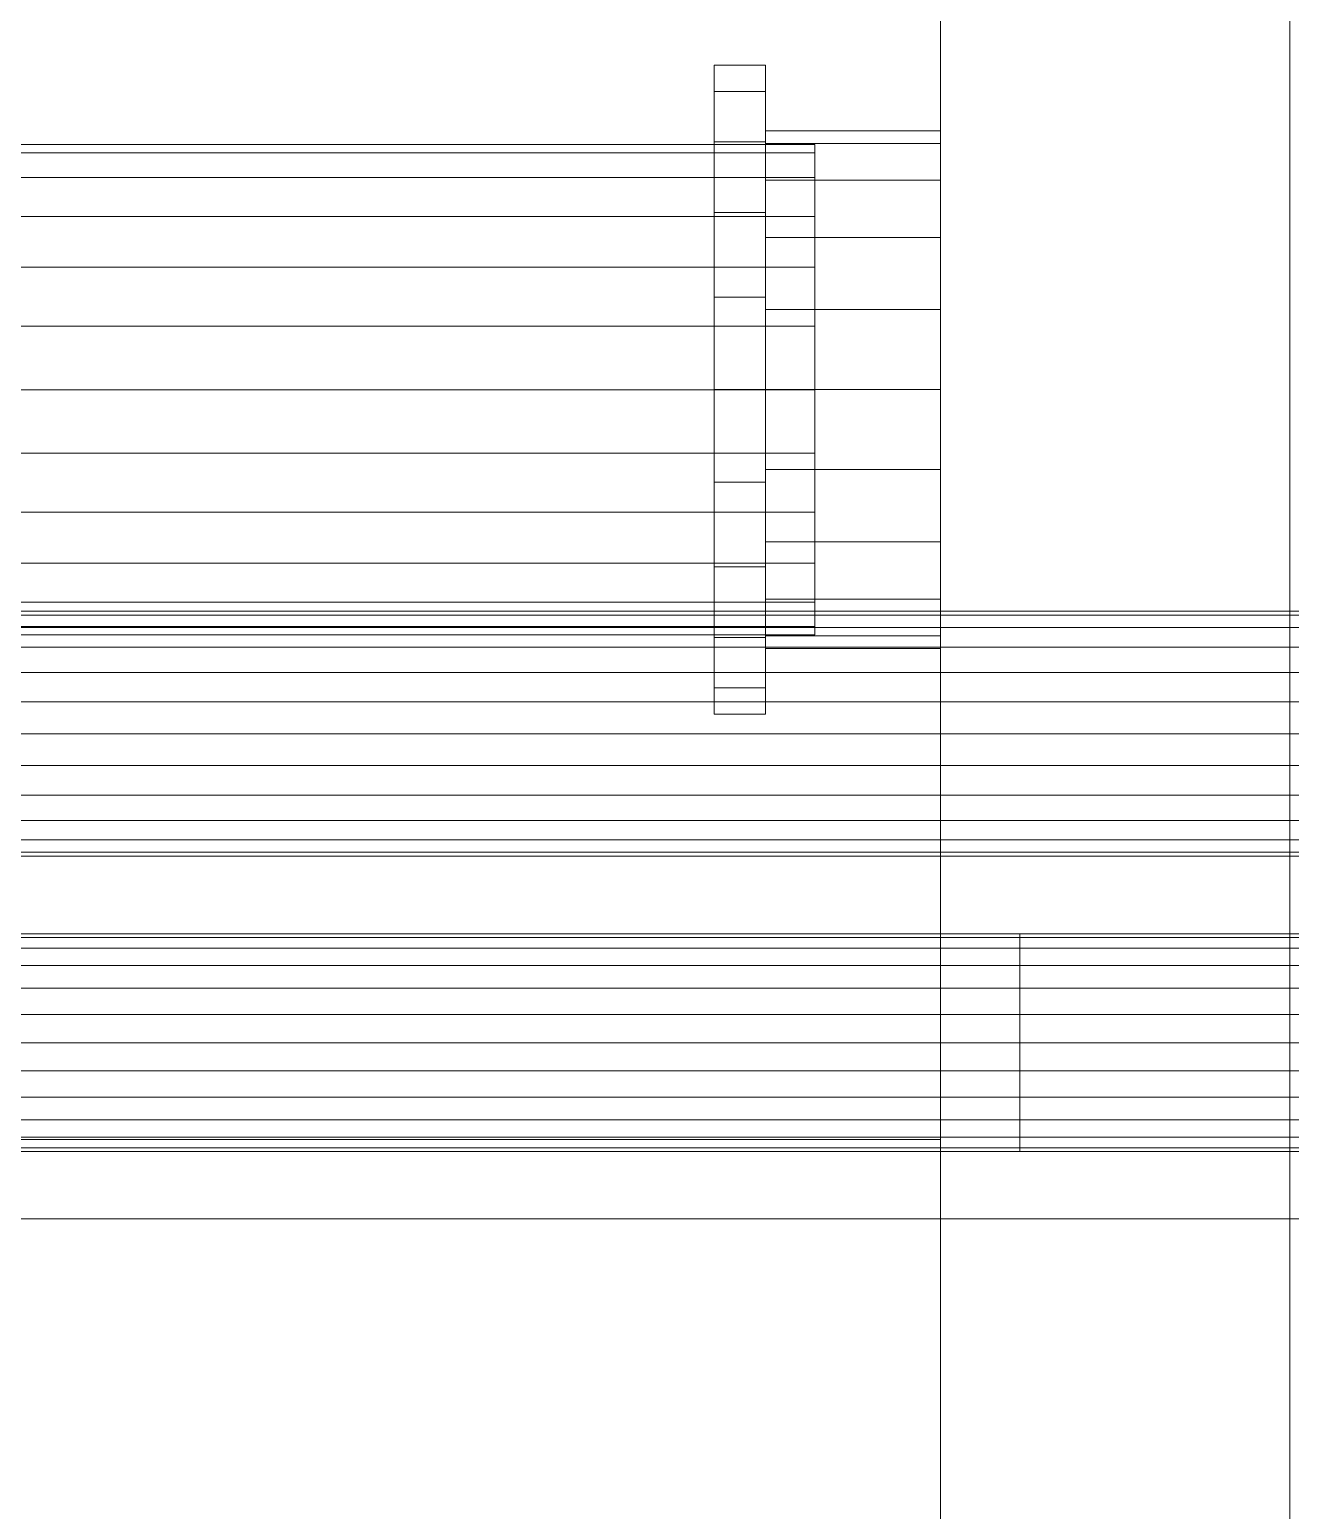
# Model space of a CAD drawing. Header units: metres. Extents: x -150801 to 1016817, y -66838 to 268038.
# Drawn here: x -106625 to -106037, y 200823 to 201513 of the extents above; entities that cross this region are included whole.
import ezdxf

# ---------------------------------------------------------------- set-up
doc = ezdxf.new("R2010")
doc.units = ezdxf.units.M
for name, color, linetype, lineweight in [('A-FLOR', 192, 'Continuous', 9), ('A-GENM', 13, 'Continuous', 9), ('E-ELEC-EQPM', 1, 'Continuous', 9)]:
    doc.layers.add(name, color=color, linetype=linetype, lineweight=lineweight)

# ---------------------------------------------------------------- blocks, each defined once
blk = doc.blocks.new('3512C 1500 kW Tier 2 - 3512C 1500 kW Tier 2-363337-_3D_')
at = {"layer": 'A-GENM'}
blk.add_line((349.65, 1330.92, 2395.12), (349.65, 1790.07, 2395.12), dxfattribs=at)
at = {"layer": 'E-ELEC-EQPM'}
mesh = blk.add_polyface(dxfattribs=at)
corners = [(1063.75, 2193.51, 365.65), (1063.75, 1330.92, 365.65), (-1063.7, 1330.92, 365.65), (-1063.7, 2193.51, 365.65)]
mesh.append_faces([[corners[k] for k in face] for face in [(0, 1, 2, 3)]])
mesh = blk.add_polyface(dxfattribs=at)
corners = [(386.56, -3462.73, 304.8), (589.76, -3462.73, 304.8), (589.76, 2156.89, 304.8), (386.56, 2156.89, 304.8)]
mesh.append_faces([[corners[k] for k in face] for face in [(3, 0, 1, 2)]])
mesh = blk.add_polyface(dxfattribs=at)
corners = [(386.56, -3462.73), (386.56, -3462.73, 304.8), (386.56, 2156.89, 304.8), (386.56, 2156.89)]
mesh.append_faces([[corners[k] for k in face] for face in [(3, 0, 1, 2)]])
mesh = blk.add_polyface(dxfattribs=at)
corners = [(589.76, -3462.73), (386.56, -3462.73), (386.56, 2156.89), (589.76, 2156.89)]
mesh.append_faces([[corners[k] for k in face] for face in [(3, 0, 1, 2)]])
mesh = blk.add_polyface(dxfattribs=at)
corners = [(1063.75, 1330.92, 2395.12), (1063.75, 1992.26, 2395.12), (-1063.7, 1992.26, 2395.12), (-1063.7, 1330.92, 2395.12)]
mesh.append_faces([[corners[k] for k in face] for face in [(3, 0, 1, 2)]])
mesh = blk.add_polyface(dxfattribs=at)
corners = [(217.53, 896.4, 262.02), (215.58, 896.4, 247.22), (209.87, 896.4, 233.44), (200.79, 896.4, 221.6), (188.95, 896.4, 212.52), (175.17, 896.4, 206.81), (160.38, 896.4, 204.87), (145.58, 896.4, 206.81), (131.8, 896.4, 212.52), (119.96, 896.4, 221.6), (110.88, 896.4, 233.44), (105.17, 896.4, 247.22), (103.23, 896.4, 262.02), (103.23, 1993.98, 262.02), (105.17, 1993.98, 247.22), (110.88, 1993.98, 233.44), (119.96, 1993.98, 221.6), (131.8, 1993.98, 212.52), (145.58, 1993.98, 206.81), (160.38, 1993.98, 204.87), (175.17, 1993.98, 206.81), (188.95, 1993.98, 212.52), (200.79, 1993.98, 221.6), (209.87, 1993.98, 233.44), (215.58, 1993.98, 247.22), (217.53, 1993.98, 262.02)]
mesh.append_faces([[corners[k] for k in face] for face in [(14, 15, 10, 11), (16, 17, 8, 9), (15, 16, 9, 10), (17, 18, 7, 8), (6, 7, 18, 19), (20, 21, 4, 5), (21, 22, 3, 4), (23, 24, 1, 2), (22, 23, 2, 3), (19, 20, 5, 6)]], dxfattribs={"vtx1": -1, "vtx3": -1})
mesh.append_faces([[corners[k] for k in face] for face in [(12, 13, 14, 11)]], dxfattribs={"vtx2": -1})
mesh.append_faces([[corners[k] for k in face] for face in [(24, 25, 0, 1)]], dxfattribs={"vtx3": -1})
mesh = blk.add_polyface(dxfattribs=at)
corners = [(103.23, 896.4, 262.02), (105.17, 896.4, 276.81), (110.88, 896.4, 290.59), (119.96, 896.4, 302.43), (131.8, 896.4, 311.51), (145.58, 896.4, 317.22), (160.38, 896.4, 319.17), (175.17, 896.4, 317.22), (188.95, 896.4, 311.51), (200.79, 896.4, 302.43), (209.87, 896.4, 290.59), (215.58, 896.4, 276.81), (217.53, 896.4, 262.02), (217.53, 1993.98, 262.02), (215.58, 1993.98, 276.81), (209.87, 1993.98, 290.59), (200.79, 1993.98, 302.43), (188.95, 1993.98, 311.51), (175.17, 1993.98, 317.22), (160.38, 1993.98, 319.17), (145.58, 1993.98, 317.22), (131.8, 1993.98, 311.51), (119.96, 1993.98, 302.43), (110.88, 1993.98, 290.59), (105.17, 1993.98, 276.81), (103.23, 1993.98, 262.02)]
mesh.append_faces([[corners[k] for k in face] for face in [(13, 14, 11, 12)]], dxfattribs={"vtx1": -1})
mesh.append_faces([[corners[k] for k in face] for face in [(14, 15, 10, 11), (16, 17, 8, 9), (15, 16, 9, 10), (17, 18, 7, 8), (6, 7, 18, 19), (20, 21, 4, 5), (21, 22, 3, 4), (23, 24, 1, 2), (22, 23, 2, 3), (19, 20, 5, 6)]], dxfattribs={"vtx1": -1, "vtx3": -1})
mesh.append_faces([[corners[k] for k in face] for face in [(24, 25, 0, 1)]], dxfattribs={"vtx3": -1})
mesh = blk.add_polyface(dxfattribs=at)
corners = [(253.63, 1827.01, 2538.41), (255.37, 1827.01, 2551.56), (260.44, 1827.01, 2563.81), (268.51, 1827.01, 2574.33), (279.03, 1827.01, 2582.41), (291.29, 1827.01, 2587.48), (304.43, 1827.01, 2589.21), (317.58, 1827.01, 2587.48), (329.83, 1827.01, 2582.41), (340.36, 1827.01, 2574.33), (348.43, 1827.01, 2563.81), (353.5, 1827.01, 2551.56), (355.23, 1827.01, 2538.41), (355.23, 1992.26, 2538.41), (353.5, 1992.26, 2551.56), (348.43, 1992.26, 2563.81), (340.36, 1992.26, 2574.33), (329.83, 1992.26, 2582.41), (317.58, 1992.26, 2587.48), (304.43, 1992.26, 2589.21), (291.29, 1992.26, 2587.48), (279.03, 1992.26, 2582.41), (268.51, 1992.26, 2574.33), (260.44, 1992.26, 2563.81), (255.37, 1992.26, 2551.56), (253.63, 1992.26, 2538.41)]
mesh.append_faces([[corners[k] for k in face] for face in [(13, 14, 11, 12)]], dxfattribs={"vtx1": -1})
mesh.append_faces([[corners[k] for k in face] for face in [(14, 15, 10, 11), (16, 17, 8, 9), (15, 16, 9, 10), (17, 18, 7, 8), (6, 7, 18, 19), (20, 21, 4, 5), (21, 22, 3, 4), (23, 24, 1, 2), (22, 23, 2, 3), (19, 20, 5, 6)]], dxfattribs={"vtx1": -1, "vtx3": -1})
mesh.append_faces([[corners[k] for k in face] for face in [(24, 25, 0, 1)]], dxfattribs={"vtx3": -1})
mesh = blk.add_polyface(dxfattribs=at)
corners = [(355.23, 1827.01, 2538.41), (353.5, 1827.01, 2525.26), (348.43, 1827.01, 2513.01), (340.36, 1827.01, 2502.49), (329.83, 1827.01, 2494.42), (317.58, 1827.01, 2489.34), (304.43, 1827.01, 2487.61), (291.29, 1827.01, 2489.34), (279.03, 1827.01, 2494.42), (268.51, 1827.01, 2502.49), (260.44, 1827.01, 2513.01), (255.37, 1827.01, 2525.26), (253.63, 1827.01, 2538.41), (253.63, 1992.26, 2538.41), (255.37, 1992.26, 2525.26), (260.44, 1992.26, 2513.01), (268.51, 1992.26, 2502.49), (279.03, 1992.26, 2494.42), (291.29, 1992.26, 2489.34), (304.43, 1992.26, 2487.61), (317.58, 1992.26, 2489.34), (329.83, 1992.26, 2494.42), (340.36, 1992.26, 2502.49), (348.43, 1992.26, 2513.01), (353.5, 1992.26, 2525.26), (355.23, 1992.26, 2538.41)]
mesh.append_faces([[corners[k] for k in face] for face in [(13, 14, 11, 12)]], dxfattribs={"vtx1": -1})
mesh.append_faces([[corners[k] for k in face] for face in [(14, 15, 10, 11), (16, 17, 8, 9), (15, 16, 9, 10), (17, 18, 7, 8), (6, 7, 18, 19), (20, 21, 4, 5), (21, 22, 3, 4), (23, 24, 1, 2), (22, 23, 2, 3), (19, 20, 5, 6)]], dxfattribs={"vtx1": -1, "vtx3": -1})
mesh.append_faces([[corners[k] for k in face] for face in [(24, 25, 0, 1)]], dxfattribs={"vtx3": -1})
mesh = blk.add_polyface(dxfattribs=at)
corners = [(1063.75, 1952.94, 2395.12), (-1063.35, 1952.94, 2395.12), (-669.78, 1952.94, 2709.76), (670.54, 1952.94, 2709.76)]
mesh.append_faces([[corners[k] for k in face] for face in [(0, 1, 2, 3)]])
mesh = blk.add_polyface(dxfattribs=at)
corners = [(1063.75, 1790.07, 2395.12), (-1063.35, 1790.07, 2395.12), (-1063.35, 1952.94, 2395.12), (1063.75, 1952.94, 2395.12)]
mesh.append_faces([[corners[k] for k in face] for face in [(0, 1, 2, 3)]])
mesh = blk.add_polyface(dxfattribs=at)
corners = [(-669.78, 1790.07, 2709.76), (670.54, 1790.07, 2709.76), (670.54, 1952.94, 2709.76), (-669.78, 1952.94, 2709.76)]
mesh.append_faces([[corners[k] for k in face] for face in [(0, 1, 2, 3)]])
mesh = blk.add_polyface(dxfattribs=at)
corners = [(253.63, 882.1, 2538.41), (255.37, 882.1, 2551.56), (260.44, 882.1, 2563.81), (268.51, 882.1, 2574.33), (279.03, 882.1, 2582.41), (291.29, 882.1, 2587.48), (304.43, 882.1, 2589.21), (317.58, 882.1, 2587.48), (329.83, 882.1, 2582.41), (340.36, 882.1, 2574.33), (348.43, 882.1, 2563.81), (353.5, 882.1, 2551.56), (355.23, 882.1, 2538.41), (355.23, 1827.01, 2538.41), (353.5, 1827.01, 2551.56), (348.43, 1827.01, 2563.81), (340.36, 1827.01, 2574.33), (329.83, 1827.01, 2582.41), (317.58, 1827.01, 2587.48), (304.43, 1827.01, 2589.21), (291.29, 1827.01, 2587.48), (279.03, 1827.01, 2582.41), (268.51, 1827.01, 2574.33), (260.44, 1827.01, 2563.81), (255.37, 1827.01, 2551.56), (253.63, 1827.01, 2538.41)]
mesh.append_faces([[corners[k] for k in face] for face in [(13, 14, 11, 12)]], dxfattribs={"vtx1": -1})
mesh.append_faces([[corners[k] for k in face] for face in [(14, 15, 10, 11), (16, 17, 8, 9), (15, 16, 9, 10), (17, 18, 7, 8), (6, 7, 18, 19), (20, 21, 4, 5), (21, 22, 3, 4), (23, 24, 1, 2), (22, 23, 2, 3), (19, 20, 5, 6)]], dxfattribs={"vtx1": -1, "vtx3": -1})
mesh.append_faces([[corners[k] for k in face] for face in [(24, 25, 0, 1)]], dxfattribs={"vtx3": -1})
mesh = blk.add_polyface(dxfattribs=at)
corners = [(355.23, 882.1, 2538.41), (353.5, 882.1, 2525.26), (348.43, 882.1, 2513.01), (340.36, 882.1, 2502.49), (329.83, 882.1, 2494.42), (317.58, 882.1, 2489.34), (304.43, 882.1, 2487.61), (291.29, 882.1, 2489.34), (279.03, 882.1, 2494.42), (268.51, 882.1, 2502.49), (260.44, 882.1, 2513.01), (255.37, 882.1, 2525.26), (253.63, 882.1, 2538.41), (253.63, 1827.01, 2538.41), (255.37, 1827.01, 2525.26), (260.44, 1827.01, 2513.01), (268.51, 1827.01, 2502.49), (279.03, 1827.01, 2494.42), (291.29, 1827.01, 2489.34), (304.43, 1827.01, 2487.61), (317.58, 1827.01, 2489.34), (329.83, 1827.01, 2494.42), (340.36, 1827.01, 2502.49), (348.43, 1827.01, 2513.01), (353.5, 1827.01, 2525.26), (355.23, 1827.01, 2538.41)]
mesh.append_faces([[corners[k] for k in face] for face in [(13, 14, 11, 12)]], dxfattribs={"vtx1": -1})
mesh.append_faces([[corners[k] for k in face] for face in [(14, 15, 10, 11), (16, 17, 8, 9), (15, 16, 9, 10), (17, 18, 7, 8), (6, 7, 18, 19), (20, 21, 4, 5), (21, 22, 3, 4), (23, 24, 1, 2), (22, 23, 2, 3), (19, 20, 5, 6)]], dxfattribs={"vtx1": -1, "vtx3": -1})
mesh.append_faces([[corners[k] for k in face] for face in [(24, 25, 0, 1)]], dxfattribs={"vtx3": -1})
mesh = blk.add_polyface(dxfattribs=at)
corners = [(1063.75, 1790.07, 2395.12), (670.54, 1790.07, 2709.76), (-669.78, 1790.07, 2709.76), (-1063.35, 1790.07, 2395.12)]
mesh.append_faces([[corners[k] for k in face] for face in [(0, 1, 2, 3)]])
mesh = blk.add_polyface(dxfattribs=at)
corners = [(-0.05, 1790.07, 2626.3), (-29.72, 1790.07, 2621.07), (-55.81, 1790.07, 2606.01), (-75.17, 1790.07, 2582.93), (-85.47, 1790.07, 2554.63), (-85.47, 1790.07, 2524.5), (-75.17, 1790.07, 2496.2), (-55.81, 1790.07, 2473.12), (-29.72, 1790.07, 2458.06), (-0.05, 1790.07, 2452.83), (-0.05, 1790.07, 2418.84), (-37.36, 1790.07, 2424.75), (-71.01, 1790.07, 2441.89), (-97.72, 1790.07, 2468.6), (-114.87, 1790.07, 2502.26), (-120.78, 1790.07, 2539.56), (-114.87, 1790.07, 2576.87), (-97.72, 1790.07, 2610.53), (-71.01, 1790.07, 2637.23), (-37.36, 1790.07, 2654.38), (-0.05, 1790.07, 2660.29)]
mesh.append_faces([[corners[k] for k in face] for face in [(7, 12, 13, 6), (14, 5, 6, 13), (5, 14, 15, 4), (8, 11, 12, 7), (4, 15, 16, 3), (3, 16, 17, 2), (2, 17, 18)]], dxfattribs={"vtx0": -1, "vtx2": -1})
mesh.append_faces([[corners[k] for k in face] for face in [(0, 1, 19, 20)]], dxfattribs={"vtx1": -1})
mesh.append_faces([[corners[k] for k in face] for face in [(1, 2, 18, 19)]], dxfattribs={"vtx1": -1, "vtx3": -1})
mesh.append_faces([[corners[k] for k in face] for face in [(9, 10, 11, 8)]], dxfattribs={"vtx2": -1})
mesh = blk.add_polyface(dxfattribs=at)
corners = [(-0.05, 1790.07, 2660.29), (-37.36, 1790.07, 2654.38), (-71.01, 1790.07, 2637.23), (-97.72, 1790.07, 2610.53), (-114.87, 1790.07, 2576.87), (-120.78, 1790.07, 2539.56), (-114.87, 1790.07, 2502.26), (-97.72, 1790.07, 2468.6), (-71.01, 1790.07, 2441.89), (-37.36, 1790.07, 2424.75), (-0.05, 1790.07, 2418.84), (-0.05, 1708.43, 2418.84), (-37.36, 1708.43, 2424.75), (-71.01, 1708.43, 2441.89), (-97.72, 1708.43, 2468.6), (-114.87, 1708.43, 2502.26), (-120.78, 1708.43, 2539.56), (-114.87, 1708.43, 2576.87), (-97.72, 1708.43, 2610.53), (-71.01, 1708.43, 2637.23), (-37.36, 1708.43, 2654.38), (-0.05, 1708.43, 2660.29)]
mesh.append_faces([[corners[k] for k in face] for face in [(1, 20, 21, 0)]], dxfattribs={"vtx0": -1})
mesh.append_faces([[corners[k] for k in face] for face in [(7, 14, 15, 6), (6, 15, 16, 5), (4, 17, 18, 3), (2, 19, 20, 1), (3, 18, 19, 2), (17, 4, 5, 16)]], dxfattribs={"vtx0": -1, "vtx2": -1})
mesh.append_faces([[corners[k] for k in face] for face in [(11, 12, 9, 10)]], dxfattribs={"vtx1": -1})
mesh.append_faces([[corners[k] for k in face] for face in [(8, 9, 12, 13), (13, 14, 7, 8)]], dxfattribs={"vtx1": -1, "vtx3": -1})
mesh = blk.add_polyface(dxfattribs=at)
corners = [(-0.05, 1790.07, 2539.56), (-0.05, 1790.07, 2452.83), (-29.72, 1790.07, 2458.06), (-55.81, 1790.07, 2473.12), (-75.17, 1790.07, 2496.2), (-85.47, 1790.07, 2524.5), (-85.47, 1790.07, 2554.63), (-75.17, 1790.07, 2582.93), (-55.81, 1790.07, 2606.01), (-29.72, 1790.07, 2621.07), (-0.05, 1790.07, 2626.3)]
mesh.append_faces([[corners[k] for k in face] for face in [(0, 4, 5, 6), (0, 6, 7, 8)]], dxfattribs={"vtx0": -1, "vtx3": -1})
mesh.append_faces([[corners[k] for k in face] for face in [(1, 2, 0)]], dxfattribs={"vtx1": -1})
mesh.append_faces([[corners[k] for k in face] for face in [(3, 4, 0, 2)]], dxfattribs={"vtx1": -1, "vtx2": -1})
mesh.append_faces([[corners[k] for k in face] for face in [(9, 10, 0, 8)]], dxfattribs={"vtx2": -1})
mesh = blk.add_polyface(dxfattribs=at)
corners = [(-0.05, 1790.07, 2452.83), (29.61, 1790.07, 2458.06), (55.7, 1790.07, 2473.12), (75.06, 1790.07, 2496.2), (85.37, 1790.07, 2524.5), (85.37, 1790.07, 2554.63), (75.06, 1790.07, 2582.93), (55.7, 1790.07, 2606.01), (29.61, 1790.07, 2621.07), (-0.05, 1790.07, 2626.3), (-0.05, 1790.07, 2660.29), (37.25, 1790.07, 2654.38), (70.91, 1790.07, 2637.23), (97.62, 1790.07, 2610.53), (114.76, 1790.07, 2576.87), (120.67, 1790.07, 2539.56), (114.76, 1790.07, 2502.26), (97.62, 1790.07, 2468.6), (70.91, 1790.07, 2441.89), (37.25, 1790.07, 2424.75), (-0.05, 1790.07, 2418.84)]
mesh.append_faces([[corners[k] for k in face] for face in [(16, 3, 4, 15), (3, 16, 17), (12, 7, 8, 11), (5, 14, 15, 4), (14, 5, 6, 13), (13, 6, 7, 12)]], dxfattribs={"vtx0": -1, "vtx2": -1})
mesh.append_faces([[corners[k] for k in face] for face in [(18, 19, 1, 2), (17, 18, 2, 3)]], dxfattribs={"vtx1": -1, "vtx3": -1})
mesh.append_faces([[corners[k] for k in face] for face in [(9, 10, 11, 8)]], dxfattribs={"vtx2": -1})
mesh.append_faces([[corners[k] for k in face] for face in [(19, 20, 0, 1)]], dxfattribs={"vtx3": -1})
mesh = blk.add_polyface(dxfattribs=at)
corners = [(-0.05, 1790.07, 2539.56), (-0.05, 1790.07, 2626.3), (29.61, 1790.07, 2621.07), (55.7, 1790.07, 2606.01), (75.06, 1790.07, 2582.93), (85.37, 1790.07, 2554.63), (85.37, 1790.07, 2524.5), (75.06, 1790.07, 2496.2), (55.7, 1790.07, 2473.12), (29.61, 1790.07, 2458.06), (-0.05, 1790.07, 2452.83)]
mesh.append_faces([[corners[k] for k in face] for face in [(8, 9, 0, 7), (6, 7, 0, 5), (4, 5, 0, 3)]], dxfattribs={"vtx1": -1, "vtx2": -1})
mesh.append_faces([[corners[k] for k in face] for face in [(9, 10, 0)]], dxfattribs={"vtx2": -1})
mesh.append_faces([[corners[k] for k in face] for face in [(0, 1, 2, 3)]], dxfattribs={"vtx3": -1})
mesh = blk.add_polyface(dxfattribs=at)
corners = [(-0.05, 1790.07, 2418.84), (37.25, 1790.07, 2424.75), (70.91, 1790.07, 2441.89), (97.62, 1790.07, 2468.6), (114.76, 1790.07, 2502.26), (120.67, 1790.07, 2539.56), (114.76, 1790.07, 2576.87), (97.62, 1790.07, 2610.53), (70.91, 1790.07, 2637.23), (37.25, 1790.07, 2654.38), (-0.05, 1790.07, 2660.29), (-0.05, 1708.43, 2660.29), (37.25, 1708.43, 2654.38), (70.91, 1708.43, 2637.23), (97.62, 1708.43, 2610.53), (114.76, 1708.43, 2576.87), (120.67, 1708.43, 2539.56), (114.76, 1708.43, 2502.26), (97.62, 1708.43, 2468.6), (70.91, 1708.43, 2441.89), (37.25, 1708.43, 2424.75), (-0.05, 1708.43, 2418.84)]
mesh.append_faces([[corners[k] for k in face] for face in [(1, 20, 21, 0)]], dxfattribs={"vtx0": -1})
mesh.append_faces([[corners[k] for k in face] for face in [(4, 17, 18, 3), (2, 19, 20, 1), (3, 18, 19, 2), (17, 4, 5, 16)]], dxfattribs={"vtx0": -1, "vtx2": -1})
mesh.append_faces([[corners[k] for k in face] for face in [(11, 12, 9, 10)]], dxfattribs={"vtx1": -1})
mesh.append_faces([[corners[k] for k in face] for face in [(12, 13, 8, 9), (13, 14, 7, 8), (6, 7, 14, 15), (5, 6, 15, 16)]], dxfattribs={"vtx1": -1, "vtx3": -1})
mesh = blk.add_polyface(dxfattribs=at)
corners = [(114.3, 1731.45, 2539.56), (110.41, 1731.45, 2509.98), (98.99, 1731.45, 2482.41), (80.82, 1731.45, 2458.74), (57.15, 1731.45, 2440.58), (29.58, 1731.45, 2429.16), (0, 1731.45, 2425.26), (-29.58, 1731.45, 2429.16), (-57.15, 1731.45, 2440.58), (-80.82, 1731.45, 2458.74), (-98.99, 1731.45, 2482.41), (-110.41, 1731.45, 2509.98), (-114.3, 1731.45, 2539.56), (-110.41, 1731.45, 2569.15), (-98.99, 1731.45, 2596.71), (-80.82, 1731.45, 2620.39), (-57.15, 1731.45, 2638.55), (-29.58, 1731.45, 2649.97), (0, 1731.45, 2653.86), (29.58, 1731.45, 2649.97), (57.15, 1731.45, 2638.55), (80.82, 1731.45, 2620.39), (98.99, 1731.45, 2596.71), (110.41, 1731.45, 2569.15)]
mesh.append_faces([[corners[k] for k in face] for face in [(11, 9, 10), (20, 18, 19)]], dxfattribs={"vtx0": -1})
mesh.append_faces([[corners[k] for k in face] for face in [(22, 18, 20, 21)]], dxfattribs={"vtx0": -1, "vtx1": -1})
mesh.append_faces([[corners[k] for k in face] for face in [(6, 17, 3)]], dxfattribs={"vtx0": -1, "vtx1": -1, "vtx2": -1})
mesh.append_faces([[corners[k] for k in face] for face in [(15, 6, 7, 11), (3, 17, 18, 22)]], dxfattribs={"vtx0": -1, "vtx2": -1, "vtx3": -1})
mesh.append_faces([[corners[k] for k in face] for face in [(3, 22, 23, 0)]], dxfattribs={"vtx0": -1, "vtx3": -1})
mesh.append_faces([[corners[k] for k in face] for face in [(11, 12, 13), (4, 5, 6, 3), (1, 2, 3, 0)]], dxfattribs={"vtx2": -1})
mesh.append_faces([[corners[k] for k in face] for face in [(13, 14, 15, 11), (15, 16, 17, 6), (7, 8, 9, 11)]], dxfattribs={"vtx2": -1, "vtx3": -1})
mesh = blk.add_polyface(dxfattribs=at)
corners = [(-114.3, 867.85, 2539.56), (-110.41, 867.85, 2569.15), (-98.99, 867.85, 2596.71), (-80.82, 867.85, 2620.39), (-57.15, 867.85, 2638.55), (-29.58, 867.85, 2649.97), (0, 867.85, 2653.86), (29.58, 867.85, 2649.97), (57.15, 867.85, 2638.55), (80.82, 867.85, 2620.39), (98.99, 867.85, 2596.71), (110.41, 867.85, 2569.15), (114.3, 867.85, 2539.56), (114.3, 1731.45, 2539.56), (110.41, 1731.45, 2569.15), (98.99, 1731.45, 2596.71), (80.82, 1731.45, 2620.39), (57.15, 1731.45, 2638.55), (29.58, 1731.45, 2649.97), (0, 1731.45, 2653.86), (-29.58, 1731.45, 2649.97), (-57.15, 1731.45, 2638.55), (-80.82, 1731.45, 2620.39), (-98.99, 1731.45, 2596.71), (-110.41, 1731.45, 2569.15), (-114.3, 1731.45, 2539.56)]
mesh.append_faces([[corners[k] for k in face] for face in [(14, 15, 10, 11), (16, 17, 8, 9), (15, 16, 9, 10), (17, 18, 7, 8), (6, 7, 18, 19), (20, 21, 4, 5), (21, 22, 3, 4), (23, 24, 1, 2), (22, 23, 2, 3), (19, 20, 5, 6)]], dxfattribs={"vtx1": -1, "vtx3": -1})
mesh.append_faces([[corners[k] for k in face] for face in [(12, 13, 14, 11)]], dxfattribs={"vtx2": -1})
mesh.append_faces([[corners[k] for k in face] for face in [(24, 25, 0, 1)]], dxfattribs={"vtx3": -1})
mesh = blk.add_polyface(dxfattribs=at)
corners = [(114.3, 867.85, 2539.56), (110.41, 867.85, 2509.98), (98.99, 867.85, 2482.41), (80.82, 867.85, 2458.74), (57.15, 867.85, 2440.58), (29.58, 867.85, 2429.16), (0, 867.85, 2425.26), (-29.58, 867.85, 2429.16), (-57.15, 867.85, 2440.58), (-80.82, 867.85, 2458.74), (-98.99, 867.85, 2482.41), (-110.41, 867.85, 2509.98), (-114.3, 867.85, 2539.56), (-114.3, 1731.45, 2539.56), (-110.41, 1731.45, 2509.98), (-98.99, 1731.45, 2482.41), (-80.82, 1731.45, 2458.74), (-57.15, 1731.45, 2440.58), (-29.58, 1731.45, 2429.16), (0, 1731.45, 2425.26), (29.58, 1731.45, 2429.16), (57.15, 1731.45, 2440.58), (80.82, 1731.45, 2458.74), (98.99, 1731.45, 2482.41), (110.41, 1731.45, 2509.98), (114.3, 1731.45, 2539.56)]
mesh.append_faces([[corners[k] for k in face] for face in [(13, 14, 11, 12)]], dxfattribs={"vtx1": -1})
mesh.append_faces([[corners[k] for k in face] for face in [(14, 15, 10, 11), (16, 17, 8, 9), (15, 16, 9, 10), (17, 18, 7, 8), (6, 7, 18, 19), (20, 21, 4, 5), (21, 22, 3, 4), (23, 24, 1, 2), (22, 23, 2, 3), (19, 20, 5, 6)]], dxfattribs={"vtx1": -1, "vtx3": -1})
mesh.append_faces([[corners[k] for k in face] for face in [(24, 25, 0, 1)]], dxfattribs={"vtx3": -1})
mesh = blk.add_polyface(dxfattribs=at)
corners = [(-0.05, 1708.43, 2660.29), (-37.36, 1708.43, 2654.38), (-71.01, 1708.43, 2637.23), (-97.72, 1708.43, 2610.53), (-114.87, 1708.43, 2576.87), (-120.78, 1708.43, 2539.56), (-114.87, 1708.43, 2502.26), (-97.72, 1708.43, 2468.6), (-71.01, 1708.43, 2441.89), (-37.36, 1708.43, 2424.75), (-0.05, 1708.43, 2418.84), (-0.05, 1708.43, 2386.72), (-43.11, 1708.43, 2392.91), (-82.69, 1708.43, 2410.98), (-115.57, 1708.43, 2439.47), (-139.09, 1708.43, 2476.07), (-151.34, 1708.43, 2517.81), (-151.34, 1708.43, 2561.32), (-139.09, 1708.43, 2603.06), (-115.57, 1708.43, 2639.66), (-82.69, 1708.43, 2668.14), (-43.11, 1708.43, 2686.22), (-0.05, 1708.43, 2692.41)]
mesh.append_faces([[corners[k] for k in face] for face in [(6, 15, 16, 5), (15, 6, 7), (17, 4, 5, 16), (4, 17, 18, 3), (3, 18, 19, 2), (2, 19, 20)]], dxfattribs={"vtx0": -1, "vtx2": -1})
mesh.append_faces([[corners[k] for k in face] for face in [(0, 1, 21, 22)]], dxfattribs={"vtx1": -1})
mesh.append_faces([[corners[k] for k in face] for face in [(7, 8, 14, 15), (12, 13, 9, 10), (8, 9, 13, 14), (1, 2, 20, 21)]], dxfattribs={"vtx1": -1, "vtx3": -1})
mesh.append_faces([[corners[k] for k in face] for face in [(10, 11, 12)]], dxfattribs={"vtx2": -1})
mesh = blk.add_polyface(dxfattribs=at)
corners = [(-0.05, 1708.43, 2692.41), (-43.11, 1708.43, 2686.22), (-82.69, 1708.43, 2668.14), (-115.57, 1708.43, 2639.66), (-139.09, 1708.43, 2603.06), (-151.34, 1708.43, 2561.32), (-151.34, 1708.43, 2517.81), (-139.09, 1708.43, 2476.07), (-115.57, 1708.43, 2439.47), (-82.69, 1708.43, 2410.98), (-43.11, 1708.43, 2392.91), (-0.05, 1708.43, 2386.72), (-0.05, 1684.47, 2386.72), (-43.11, 1684.47, 2392.91), (-82.69, 1684.47, 2410.98), (-115.57, 1684.47, 2439.47), (-139.09, 1684.47, 2476.07), (-151.34, 1684.47, 2517.81), (-151.34, 1684.47, 2561.32), (-139.09, 1684.47, 2603.06), (-115.57, 1684.47, 2639.66), (-82.69, 1684.47, 2668.14), (-43.11, 1684.47, 2686.22), (-0.05, 1684.47, 2692.41)]
mesh.append_faces([[corners[k] for k in face] for face in [(1, 22, 23, 0)]], dxfattribs={"vtx0": -1})
mesh.append_faces([[corners[k] for k in face] for face in [(10, 13, 14, 9), (8, 15, 16, 7), (9, 14, 15, 8), (7, 16, 17, 6), (6, 17, 18, 5), (5, 18, 19, 4), (4, 19, 20, 3), (2, 21, 22, 1), (3, 20, 21, 2)]], dxfattribs={"vtx0": -1, "vtx2": -1})
mesh.append_faces([[corners[k] for k in face] for face in [(11, 12, 13, 10)]], dxfattribs={"vtx2": -1})
mesh = blk.add_polyface(dxfattribs=at)
corners = [(-0.05, 1708.43, 2418.84), (37.25, 1708.43, 2424.75), (70.91, 1708.43, 2441.89), (97.62, 1708.43, 2468.6), (114.76, 1708.43, 2502.26), (120.67, 1708.43, 2539.56), (114.76, 1708.43, 2576.87), (97.62, 1708.43, 2610.53), (70.91, 1708.43, 2637.23), (37.25, 1708.43, 2654.38), (-0.05, 1708.43, 2660.29), (-0.05, 1708.43, 2692.41), (43.01, 1708.43, 2686.22), (82.58, 1708.43, 2668.14), (115.46, 1708.43, 2639.66), (138.98, 1708.43, 2603.06), (151.23, 1708.43, 2561.32), (151.23, 1708.43, 2517.81), (138.98, 1708.43, 2476.07), (115.46, 1708.43, 2439.47), (82.58, 1708.43, 2410.98), (43.01, 1708.43, 2392.91), (-0.05, 1708.43, 2386.72)]
mesh.append_faces([[corners[k] for k in face] for face in [(12, 10, 11)]], dxfattribs={"vtx0": -1})
mesh.append_faces([[corners[k] for k in face] for face in [(19, 3, 18)]], dxfattribs={"vtx0": -1, "vtx1": -1})
mesh.append_faces([[corners[k] for k in face] for face in [(4, 17, 18, 3), (17, 4, 5, 16), (16, 5, 6, 15), (7, 14, 15, 6), (14, 7, 8)]], dxfattribs={"vtx0": -1, "vtx2": -1})
mesh.append_faces([[corners[k] for k in face] for face in [(20, 21, 1, 2), (19, 20, 2, 3), (9, 10, 12, 13), (8, 9, 13, 14)]], dxfattribs={"vtx1": -1, "vtx3": -1})
mesh.append_faces([[corners[k] for k in face] for face in [(21, 22, 0, 1)]], dxfattribs={"vtx3": -1})
mesh = blk.add_polyface(dxfattribs=at)
corners = [(-0.05, 1708.43, 2386.72), (43.01, 1708.43, 2392.91), (82.58, 1708.43, 2410.98), (115.46, 1708.43, 2439.47), (138.98, 1708.43, 2476.07), (151.23, 1708.43, 2517.81), (151.23, 1708.43, 2561.32), (138.98, 1708.43, 2603.06), (115.46, 1708.43, 2639.66), (82.58, 1708.43, 2668.14), (43.01, 1708.43, 2686.22), (-0.05, 1708.43, 2692.41), (-0.05, 1684.47, 2692.41), (43.01, 1684.47, 2686.22), (82.58, 1684.47, 2668.14), (115.46, 1684.47, 2639.66), (138.98, 1684.47, 2603.06), (151.23, 1684.47, 2561.32), (151.23, 1684.47, 2517.81), (138.98, 1684.47, 2476.07), (115.46, 1684.47, 2439.47), (82.58, 1684.47, 2410.98), (43.01, 1684.47, 2392.91), (-0.05, 1684.47, 2386.72)]
mesh.append_faces([[corners[k] for k in face] for face in [(10, 13, 14, 9), (8, 15, 16, 7), (9, 14, 15, 8), (7, 16, 17, 6), (6, 17, 18, 5), (5, 18, 19, 4)]], dxfattribs={"vtx0": -1, "vtx2": -1})
mesh.append_faces([[corners[k] for k in face] for face in [(19, 20, 3, 4), (21, 22, 1, 2), (20, 21, 2, 3)]], dxfattribs={"vtx1": -1, "vtx3": -1})
mesh.append_faces([[corners[k] for k in face] for face in [(11, 12, 13, 10)]], dxfattribs={"vtx2": -1})
mesh.append_faces([[corners[k] for k in face] for face in [(22, 23, 0, 1)]], dxfattribs={"vtx3": -1})
mesh = blk.add_polyface(dxfattribs=at)
corners = [(-0.05, 1684.47, 2692.41), (-43.11, 1684.47, 2686.22), (-82.69, 1684.47, 2668.14), (-115.57, 1684.47, 2639.66), (-139.09, 1684.47, 2603.06), (-151.34, 1684.47, 2561.32), (-151.34, 1684.47, 2517.81), (-139.09, 1684.47, 2476.07), (-115.57, 1684.47, 2439.47), (-82.69, 1684.47, 2410.98), (-43.11, 1684.47, 2392.91), (-0.05, 1684.47, 2386.72), (-0.05, 1684.47, 2539.56)]
mesh.append_faces([[corners[k] for k in face] for face in [(12, 9, 10, 11)]], dxfattribs={"vtx0": -1})
mesh.append_faces([[corners[k] for k in face] for face in [(12, 1, 2, 3)]], dxfattribs={"vtx0": -1, "vtx3": -1})
mesh.append_faces([[corners[k] for k in face] for face in [(8, 9, 12, 7), (6, 7, 12, 5), (4, 5, 12, 3)]], dxfattribs={"vtx1": -1, "vtx2": -1})
mesh.append_faces([[corners[k] for k in face] for face in [(12, 0, 1)]], dxfattribs={"vtx2": -1})
mesh = blk.add_polyface(dxfattribs=at)
corners = [(-0.05, 1684.47, 2386.72), (43.01, 1684.47, 2392.91), (82.58, 1684.47, 2410.98), (115.46, 1684.47, 2439.47), (138.98, 1684.47, 2476.07), (151.23, 1684.47, 2517.81), (151.23, 1684.47, 2561.32), (138.98, 1684.47, 2603.06), (115.46, 1684.47, 2639.66), (82.58, 1684.47, 2668.14), (43.01, 1684.47, 2686.22), (-0.05, 1684.47, 2692.41), (-0.05, 1684.47, 2539.56)]
mesh.append_faces([[corners[k] for k in face] for face in [(12, 8, 9)]], dxfattribs={"vtx0": -1, "vtx2": -1})
mesh.append_faces([[corners[k] for k in face] for face in [(12, 3, 4, 5), (12, 6, 7, 8)]], dxfattribs={"vtx0": -1, "vtx3": -1})
mesh.append_faces([[corners[k] for k in face] for face in [(0, 1, 12)]], dxfattribs={"vtx1": -1})
mesh.append_faces([[corners[k] for k in face] for face in [(2, 3, 12, 1), (5, 6, 12)]], dxfattribs={"vtx1": -1, "vtx2": -1})
mesh.append_faces([[corners[k] for k in face] for face in [(10, 11, 12, 9)]], dxfattribs={"vtx2": -1})
mesh = blk.add_polyface(dxfattribs=at)
corners = [(-1063.7, 1590.77, 358.28), (-1063.7, 1590.77, 142.62), (-1139.95, 1590.77, 142.62), (-1139.95, 1590.77, 358.28), (1063.75, 1590.77, 358.28), (1139.95, 1590.77, 358.28), (1139.95, 1590.77, 142.62), (1063.75, 1590.77, 142.62)]
mesh.append_faces([[corners[k] for k in face] for face in [(2, 3, 0, 1), (6, 7, 4, 5)]])
mesh = blk.add_polyface(dxfattribs=at)
corners = [(1139.95, 1590.77, 142.62), (1139.95, 1590.77, 2682.68), (1063.75, 1590.77, 2682.68), (1063.75, 1590.77, 142.62), (-1139.95, 1590.77, 2682.62), (-1139.95, 1590.77, 142.62), (-1063.7, 1590.77, 142.62), (-1063.7, 1590.77, 2682.62)]
mesh.append_faces([[corners[k] for k in face] for face in [(3, 0, 1, 2), (5, 6, 7, 4)]])

msp = doc.modelspace()

# ---------------------------------------------------------------- block references
at = {"layer": 'E-ELEC-EQPM', "rotation": 269.9999999999995}
msp.add_blockref('3512C 1500 kW Tier 2 - 3512C 1500 kW Tier 2-363337-_3D_', (-107990.63, 201345.52, 1290000), dxfattribs=at)

# ---------------------------------------------------------------- meshes
at = {"layer": 'A-FLOR'}
mesh = msp.add_polyface(dxfattribs=at)
corners = [(-123269.86, 198872.61, 1289530), (-123269.86, 204072.61, 1289530), (-93069.86, 204072.61, 1289530), (-93069.86, 198872.61, 1289530)]
mesh.append_faces([[corners[k] for k in face] for face in [(2, 3, 0, 1)]])
mesh = msp.add_polyface(dxfattribs=at)
corners = [(-123269.86, 198872.61, 1290000), (-93069.86, 198872.61, 1290000), (-93069.86, 204072.61, 1290000), (-123269.86, 204072.61, 1290000)]
mesh.append_faces([[corners[k] for k in face] for face in [(2, 3, 0, 1)]])

doc.saveas('drawing.dxf')
